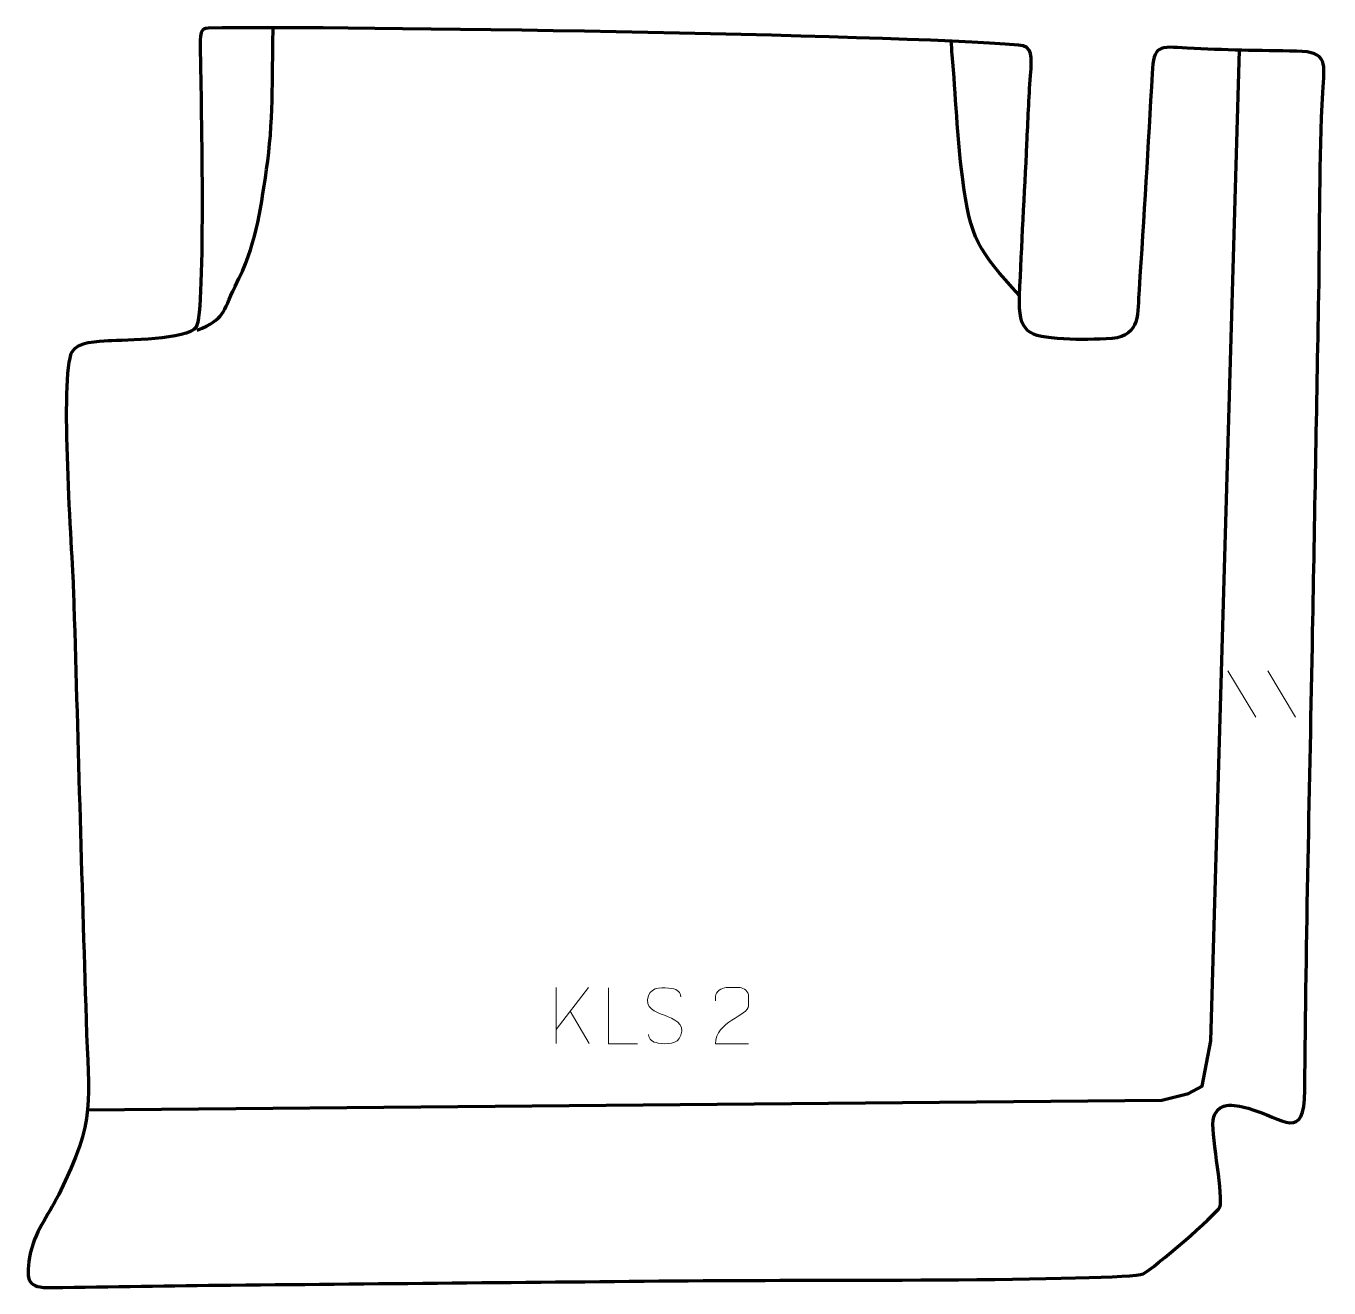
# Model space of a CAD drawing. Header units: millimetres. Extents: x -280 to 300, y -145 to 417.
import ezdxf

# ---------------------------------------------------------------- set-up
doc = ezdxf.new("R2010")
doc.units = ezdxf.units.MM
doc.header["$MEASUREMENT"] = 0
for name, color, linetype in [('layer 1', 7, 'Continuous'), ('layer 2', 7, 'Continuous'), ('layer 3', 7, 'Continuous')]:
    doc.layers.add(name, color=color, linetype=linetype)

msp = doc.modelspace()

# ---------------------------------------------------------------- linework, layer by layer
at = {"layer": 'layer 1', "color": 250, "lineweight": 9}
for points in [[(-43.7501, -11.5604), (-43.7501, -11.5604), (-43.7501, -36.514), (-43.7501, -36.514)], [(-29.3739, -11.5604), (-29.3739, -11.5604), (-43.7501, -30.2001), (-43.7501, -30.2001)], [(-29.0486, -36.4182), (-29.0486, -36.4182), (-37.5191, -22.1046), (-37.5191, -22.1046)]]:
    msp.add_open_spline(points, degree=3, dxfattribs=at)
for points, knots in [([(-7.4272, -36.5429), (-7.4272, -36.5429), (-20.3763, -36.5429), (-20.3763, -36.5429), (-20.3763, -36.5429), (-20.3763, -36.5429), (-20.3763, -11.5893), (-20.3763, -11.5893)], [0, 0, 0, 0, 0.33333333, 0.33333333, 0.33333333, 0.33333333, 1, 1, 1, 1]), ([(4.5914, -23.8928), (0.3431, -22.4224), (-4.565, -20.6266), (-2.5599, -15.1063), (-2.5599, -15.1063), (-1.0564, -10.9664), (4.1572, -11.3549), (7.7608, -11.956), (7.7608, -11.956), (10.6214, -12.4332), (11.4861, -13.6464), (11.7967, -15.7305)], [0, 0, 0, 0, 0.25, 0.25, 0.25, 0.25, 0.5, 0.5, 0.5, 0.5, 1, 1, 1, 1]), ([(41.9574, -36.5538), (37.043, -36.5535), (32.1286, -36.5535), (27.2145, -36.5538), (27.2145, -36.5538), (27.2145, -26.6215), (41.8655, -23.9803), (41.9574, -19.67), (41.9574, -19.67), (41.9571, -18.2459), (41.9571, -16.8222), (41.9574, -15.3989), (41.9574, -15.3989), (41.9405, -13.3218), (39.8177, -11.597), (38.1467, -11.5797), (38.1467, -11.5797), (36.0735, -11.5801), (34.0006, -11.5801), (31.9282, -11.5797), (31.9282, -11.5797), (30.1061, -11.5632), (27.2814, -13.3553), (27.2145, -15.4489), (27.2145, -15.4489), (27.2145, -15.4489), (27.2145, -17.5037), (27.2145, -17.5037)], [0, 0, 0, 0, 0.125, 0.125, 0.125, 0.125, 0.25, 0.25, 0.25, 0.25, 0.375, 0.375, 0.375, 0.375, 0.5, 0.5, 0.5, 0.5, 0.625, 0.625, 0.625, 0.625, 0.75, 0.75, 0.75, 0.75, 1, 1, 1, 1]), ([(4.5914, -23.8929), (8.61, -25.5396), (13.6395, -27.4279), (11.8055, -32.7882), (11.8055, -32.7882), (10.3457, -37.0546), (5.4349, -36.7979), (1.7088, -36.2432), (1.7088, -36.2432), (-1.0412, -35.8334), (-2.2621, -34.6199), (-2.6401, -32.5077)], [0, 0, 0, 0, 0.25, 0.25, 0.25, 0.25, 0.5, 0.5, 0.5, 0.5, 1, 1, 1, 1])]:
    msp.add_open_spline(points, degree=3, knots=knots, dxfattribs=at)
at = {"layer": 'layer 2', "color": 142, "lineweight": 158}
for points, knots in [([(-203.4761, 281.2172), (-191.0323, 286.4928), (-192.4632, 288.7605), (-186.5827, 300.7265), (-186.5827, 300.7265), (-177.2364, 319.745), (-175.7201, 332.2958), (-172.6286, 352.948), (-172.6286, 352.948), (-169.6127, 373.0949), (-170.122, 394.0368), (-169.7674, 414.4341), (-169.7674, 414.4341), (-169.7674, 414.4341), (-169.7411, 415.9454), (-169.7411, 415.9454)], [0, 0, 0, 0, 0.2, 0.2, 0.2, 0.2, 0.4, 0.4, 0.4, 0.4, 0.6, 0.6, 0.6, 0.6, 1, 1, 1, 1]), ([(162.6282, 296.6808), (144.0349, 317.1108), (140.8261, 321.2531), (137.1269, 349.5606), (137.1269, 349.5606), (134.8437, 367.0325), (134.1828, 386.1505), (132.6465, 403.9444), (132.6465, 403.9444), (132.4731, 405.9522), (132.3021, 407.96), (132.1321, 409.9681)], [0, 0, 0, 0, 0.25, 0.25, 0.25, 0.25, 0.5, 0.5, 0.5, 0.5, 1, 1, 1, 1]), ([(-252.3264, -65.9504), (-252.3264, -65.9504), (225.941, -61.6828), (225.941, -61.6828), (225.941, -61.6828), (225.941, -61.6828), (237.8473, -58.7724), (237.8473, -58.7724), (237.8473, -58.7724), (237.8473, -58.7724), (243.9327, -55.4651), (243.9327, -55.4651), (243.9327, -55.4651), (243.9327, -55.4651), (247.7692, -35.2244), (247.7692, -35.2244), (247.7692, -35.2244), (247.7692, -35.2244), (260.4674, 405.9862), (260.4674, 405.9862)], [0, 0, 0, 0, 0.16666667, 0.16666667, 0.16666667, 0.16666667, 0.33333333, 0.33333333, 0.33333333, 0.33333333, 0.5, 0.5, 0.5, 0.5, 0.66666667, 0.66666667, 0.66666667, 0.66666667, 1, 1, 1, 1])]:
    msp.add_open_spline(points, degree=3, knots=knots, dxfattribs=at)
at = {"layer": 'layer 2', "color": 250, "lineweight": 9}
for points in [[(255.3806, 129.5106), (255.3806, 129.5106), (267.7449, 108.9663), (267.7449, 108.9663)], [(273.1105, 129.5106), (273.1105, 129.5106), (285.4748, 108.9663), (285.4748, 108.9663)]]:
    msp.add_open_spline(points, degree=3, dxfattribs=at)
at = {"layer": 'layer 3', "color": 242, "lineweight": 158}
msp.add_open_spline([(162.1801, 408.2611), (168.5228, 407.7558), (168.1551, 403.0926), (167.4935, 394.6271), (167.4935, 394.6271), (166.7062, 384.5535), (166.3425, 374.4552), (165.8753, 364.3608), (165.8753, 364.3608), (164.8336, 341.8497), (163.4826, 319.163), (162.6282, 296.6808), (162.6282, 296.6808), (161.9962, 280.0504), (166.2279, 278.3416), (182.3534, 277.3739), (182.3534, 277.3739), (189.4301, 276.9492), (196.7096, 277.0743), (203.7806, 277.6063), (203.7806, 277.6063), (216.5625, 278.6459), (215.1167, 289.1505), (215.798, 299.2876), (215.798, 299.2876), (217.9591, 331.5077), (219.8252, 363.4045), (221.612, 395.6388), (221.612, 395.6388), (222.3206, 408.4234), (224.502, 407.627), (237.1939, 406.9074), (237.1939, 406.9074), (253.6048, 405.9769), (269.5082, 405.7669), (285.9164, 405.533), (285.9164, 405.533), (300.3423, 405.3234), (298.3458, 399.9063), (297.6266, 387.1795), (297.6266, 387.1795), (295.9348, 357.239), (296.3792, 326.8908), (295.832, 296.8537), (295.832, 296.8537), (294.9208, 246.8952), (294.0072, 196.9368), (293.095, 146.9783), (293.095, 146.9783), (291.8463, 78.862), (290.1087, 10.8337), (289.6189, -57.301), (289.6189, -57.301), (289.4523, -80.4752), (280.5281, -69.9184), (264.3309, -65.318), (264.3309, -65.318), (257.7109, -63.4377), (250.367, -62.2008), (248.7464, -70.6398), (248.7464, -70.6398), (248.1639, -79.1775), (253.6285, -105.111), (251.7352, -109.2968), (251.7352, -109.2968), (250.185, -112.7241), (222.0644, -136.6842), (217.677, -139.014), (217.677, -139.014), (209.6319, -142.4379), (49.4337, -141.7555), (21.6706, -142.0223), (21.6706, -142.0223), (-48.3905, -142.6958), (-118.4517, -143.3693), (-188.5128, -144.0429), (-188.5128, -144.0429), (-215.1243, -144.2987), (-241.6931, -144.7244), (-268.3015, -145.1521), (-268.3015, -145.1521), (-279.1441, -145.3266), (-279.7245, -142.4414), (-278.1899, -131.5427), (-278.1899, -131.5427), (-275.9292, -120.1457), (-270.2153, -113.7179), (-265.2013, -103.7191), (-265.2013, -103.7191), (-248.289, -69.5902), (-251.8139, -62.721), (-252.9886, -25.8627), (-252.9886, -25.8627), (-254.9964, 37.7492), (-256.7102, 101.3737), (-258.6026, 164.9899), (-258.6026, 164.9899), (-259.2726, 182.1796), (-264.9766, 260.7912), (-259.3771, 271.4905), (-259.3771, 271.4905), (-256.96, 276.1091), (-247.6583, 276.0379), (-243.1121, 276.4746), (-243.1121, 276.4746), (-235.8478, 276.9107), (-207.779, 276.9695), (-204.0644, 282.5138), (-204.0644, 282.5138), (-199.5557, 289.2433), (-202.0002, 392.1233), (-202.178, 405.6111), (-202.178, 405.6111), (-202.2807, 413.4057), (-202.2329, 415.7683), (-198.6669, 415.8201), (-198.6669, 415.8201), (-137.1692, 416.7142), (104.122, 412.8862), (162.1801, 408.2611)], degree=3, knots=[0, 0, 0, 0, 0.03225806, 0.03225806, 0.03225806, 0.03225806, 0.06451613, 0.06451613, 0.06451613, 0.06451613, 0.09677419, 0.09677419, 0.09677419, 0.09677419, 0.12903226, 0.12903226, 0.12903226, 0.12903226, 0.16129032, 0.16129032, 0.16129032, 0.16129032, 0.19354839, 0.19354839, 0.19354839, 0.19354839, 0.22580645, 0.22580645, 0.22580645, 0.22580645, 0.25806452, 0.25806452, 0.25806452, 0.25806452, 0.29032258, 0.29032258, 0.29032258, 0.29032258, 0.32258065, 0.32258065, 0.32258065, 0.32258065, 0.35483871, 0.35483871, 0.35483871, 0.35483871, 0.38709677, 0.38709677, 0.38709677, 0.38709677, 0.41935484, 0.41935484, 0.41935484, 0.41935484, 0.4516129, 0.4516129, 0.4516129, 0.4516129, 0.48387097, 0.48387097, 0.48387097, 0.48387097, 0.51612903, 0.51612903, 0.51612903, 0.51612903, 0.5483871, 0.5483871, 0.5483871, 0.5483871, 0.58064516, 0.58064516, 0.58064516, 0.58064516, 0.61290323, 0.61290323, 0.61290323, 0.61290323, 0.64516129, 0.64516129, 0.64516129, 0.64516129, 0.67741935, 0.67741935, 0.67741935, 0.67741935, 0.70967742, 0.70967742, 0.70967742, 0.70967742, 0.74193548, 0.74193548, 0.74193548, 0.74193548, 0.77419355, 0.77419355, 0.77419355, 0.77419355, 0.80645161, 0.80645161, 0.80645161, 0.80645161, 0.83870968, 0.83870968, 0.83870968, 0.83870968, 0.87096774, 0.87096774, 0.87096774, 0.87096774, 0.90322581, 0.90322581, 0.90322581, 0.90322581, 0.93548387, 0.93548387, 0.93548387, 0.93548387, 1, 1, 1, 1], dxfattribs=at)

doc.saveas('drawing.dxf')
